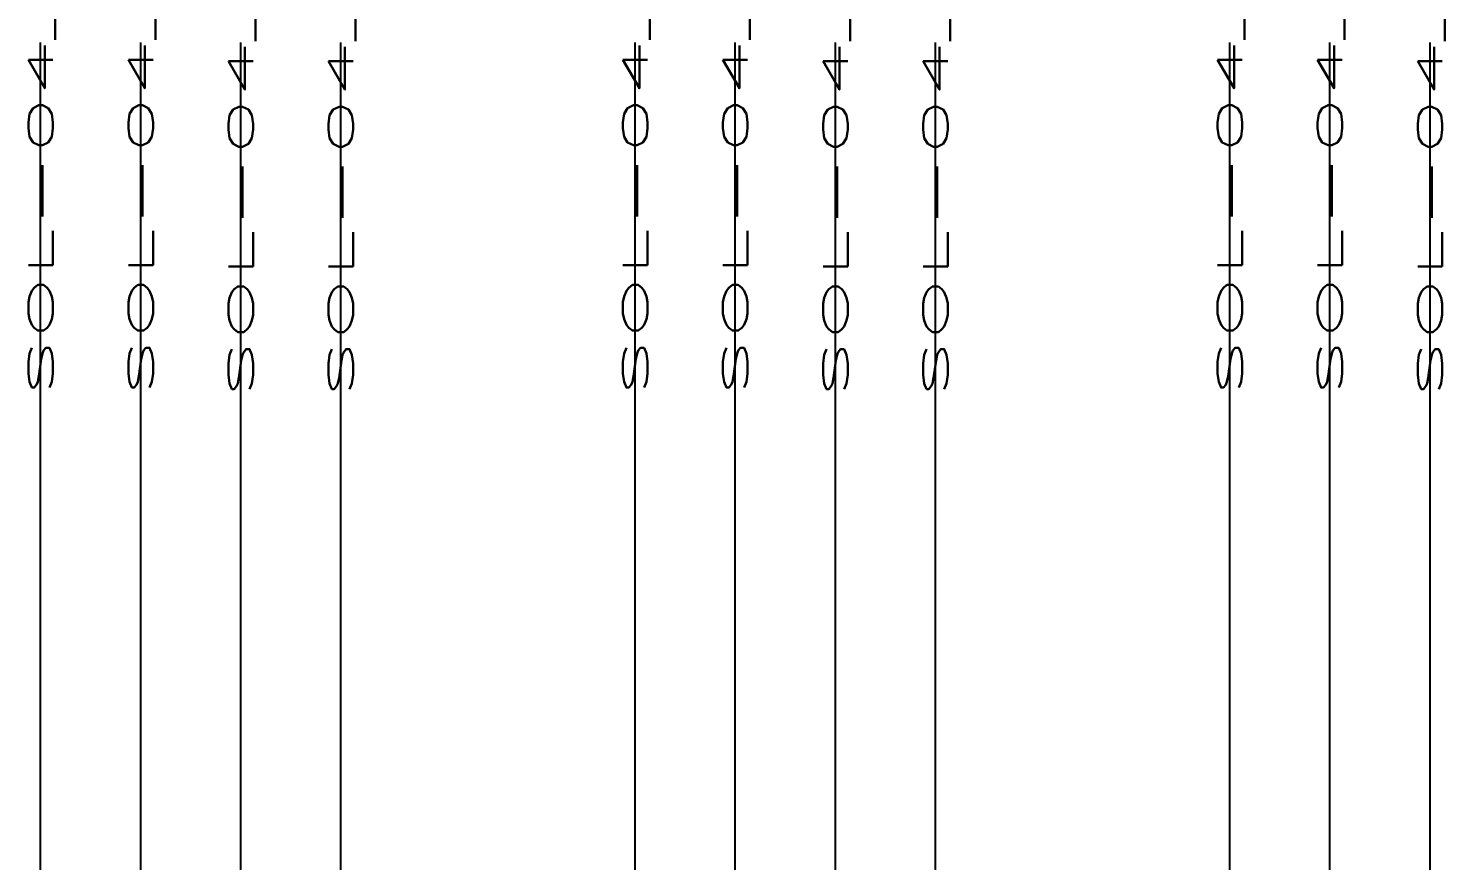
# Model space of a CAD drawing. Extents: x -58 to 1235, y -506 to 1148.
# Drawn here: x 407.3 to 491.8, y 782.5 to 832.2 of the extents above; entities that cross this region are included whole.
import ezdxf
from ezdxf.enums import TextEntityAlignment as Align

# ---------------------------------------------------------------- set-up
doc = ezdxf.new("R2010")
doc.units = 0
doc.header["$MEASUREMENT"] = 0
for name, color, linetype in [('MISC', 2, 'Continuous'), ('RED_12AWG', 1, 'Continuous'), ('WIRENO', 70, 'Continuous')]:
    doc.layers.add(name, color=color, linetype=linetype)
doc.styles.add('WD', font='romans.shx')

# ---------------------------------------------------------------- blocks, each defined once
blk = doc.blocks.new('WD_WNV1')
at = {"style": 'WD', "width": 0.9}
blk.add_attdef('WIRENO', text='', height=0.125, rotation=90, dxfattribs=at).set_placement((0, 0), align=Align.MIDDLE_CENTER)
at = {"style": 'WD', "flags": 1}
for tag, p in [('X2TERM01', (0, 0.0625)), ('X8TERM01', (0, -0.0625))]:
    blk.add_attdef(tag, p, '', height=0.01, dxfattribs=at)
for tag, p in [('W01USER', (0.0956, 0.0772)), ('W02USER', (0.0956, 0.0694)), ('W03USER', (0.0956, 0.0616)), ('W04USER', (0.0956, 0.0538)), ('W05USER', (0.0956, 0.046)), ('W06USER', (0.0956, 0.0382)), ('W07USER', (0.0956, 0.0304)), ('W08USER', (0.0956, 0.0226)), ('W09USER', (0.0956, 0.0147)), ('W10USER', (0.0956, 0.0069))]:
    blk.add_attdef(tag, text='', height=0.005, dxfattribs=at).set_placement(p, align=Align.CENTER)
at = {"color": 7, "style": 'WD'}
for tag, p in [('X2_TINY_DOT_DONT_REMOVE', (0, 0.0625)), ('X8_TINY_DOT_DONT_REMOVE', (0, -0.0625))]:
    blk.add_attdef(tag, p, '', height=0.0001, dxfattribs=at)

msp = doc.modelspace()

# ---------------------------------------------------------------- linework, layer by layer
at = {"layer": 'RED_12AWG'}
for p, q in [((408.036, 590.747), (408.036, 831.363)), ((414.005, 590.747), (414.005, 831.363)), ((419.974, 590.747), (419.974, 831.363)), ((425.943, 590.747), (425.943, 831.363)), ((443.516, 590.747), (443.516, 831.363)), ((449.485, 590.747), (449.485, 831.363)), ((455.454, 590.747), (455.454, 831.363)), ((461.424, 590.747), (461.424, 831.363)), ((478.996, 590.747), (478.996, 831.363)), ((484.965, 590.747), (484.965, 831.363)), ((490.935, 590.747), (490.935, 831.363))]:
    msp.add_line(p, q, dxfattribs=at)

# ---------------------------------------------------------------- block references
at = {"layer": 'WIRENO'}
ref = msp.add_blockref('WD_WNV1', (408.036, 832.208), dxfattribs=dict(at, xscale=11.76684315208556, yscale=35.30052945625668, zscale=1.176684315208556))
ref.add_attrib('X8_TINY_DOT_DONT_REMOVE', '.', (408.036, 806.867), dxfattribs={"layer": 'MISC', "color": 7, "height": 0.00353, "style": 'WD', "width": 0.333333})
ref.add_attrib('WIRENO', 'SOL-04_1.4.1_P', dxfattribs={"height": 1.47086, "rotation": 90, "style": 'WD', "width": 2.7}).set_placement((408.036, 832.208), align=Align.MIDDLE_CENTER)
ref = msp.add_blockref('WD_WNV1', (414.005, 832.208), dxfattribs=dict(at, xscale=11.76684315208556, yscale=35.30052945625668, zscale=1.176684315208556))
ref.add_attrib('X8_TINY_DOT_DONT_REMOVE', '.', (414.005, 806.867), dxfattribs={"layer": 'MISC', "color": 7, "height": 0.00353, "style": 'WD', "width": 0.333333})
ref.add_attrib('WIRENO', 'SOL-04_1.4.2_P', dxfattribs={"height": 1.47086, "rotation": 90, "style": 'WD', "width": 2.7}).set_placement((414.005, 832.208), align=Align.MIDDLE_CENTER)
ref = msp.add_blockref('WD_WNV1', (419.974, 832.208), dxfattribs=dict(at, xscale=11.76684315208556, yscale=35.30052945625668, zscale=1.176684315208556))
ref.add_attrib('X8_TINY_DOT_DONT_REMOVE', '.', (419.974, 806.867), dxfattribs={"layer": 'MISC', "color": 7, "height": 0.00353, "style": 'WD', "width": 0.333333})
ref.add_attrib('WIRENO', 'SOL-04_1.4.1_N', dxfattribs={"height": 1.47086, "rotation": 90, "style": 'WD', "width": 2.7}).set_placement((419.974, 832.208), align=Align.MIDDLE_CENTER)
ref = msp.add_blockref('WD_WNV1', (425.943, 832.208), dxfattribs=dict(at, xscale=11.76684315208556, yscale=35.30052945625668, zscale=1.176684315208556))
ref.add_attrib('X8_TINY_DOT_DONT_REMOVE', '.', (425.943, 806.867), dxfattribs={"layer": 'MISC', "color": 7, "height": 0.00353, "style": 'WD', "width": 0.333333})
ref.add_attrib('WIRENO', 'SOL-04_1.4.2_N', dxfattribs={"height": 1.47086, "rotation": 90, "style": 'WD', "width": 2.7}).set_placement((425.943, 832.208), align=Align.MIDDLE_CENTER)
ref = msp.add_blockref('WD_WNV1', (443.516, 832.208), dxfattribs=dict(at, xscale=11.76684315208556, yscale=35.30052945625668, zscale=1.176684315208556))
ref.add_attrib('X8_TINY_DOT_DONT_REMOVE', '.', (443.516, 806.867), dxfattribs={"layer": 'MISC', "color": 7, "height": 0.00353, "style": 'WD', "width": 0.333333})
ref.add_attrib('WIRENO', 'SOL-04_1.4.3_P', dxfattribs={"height": 1.47086, "rotation": 90, "style": 'WD', "width": 2.7}).set_placement((443.516, 832.208), align=Align.MIDDLE_CENTER)
ref = msp.add_blockref('WD_WNV1', (449.485, 832.208), dxfattribs=dict(at, xscale=11.76684315208556, yscale=35.30052945625668, zscale=1.176684315208556))
ref.add_attrib('X8_TINY_DOT_DONT_REMOVE', '.', (449.485, 806.867), dxfattribs={"layer": 'MISC', "color": 7, "height": 0.00353, "style": 'WD', "width": 0.333333})
ref.add_attrib('WIRENO', 'SOL-04_1.4.4_P', dxfattribs={"height": 1.47086, "rotation": 90, "style": 'WD', "width": 2.7}).set_placement((449.485, 832.208), align=Align.MIDDLE_CENTER)
ref = msp.add_blockref('WD_WNV1', (455.454, 832.208), dxfattribs=dict(at, xscale=11.76684315208556, yscale=35.30052945625668, zscale=1.176684315208556))
ref.add_attrib('X8_TINY_DOT_DONT_REMOVE', '.', (455.454, 806.867), dxfattribs={"layer": 'MISC', "color": 7, "height": 0.00353, "style": 'WD', "width": 0.333333})
ref.add_attrib('WIRENO', 'SOL-04_1.4.3_N', dxfattribs={"height": 1.47086, "rotation": 90, "style": 'WD', "width": 2.7}).set_placement((455.454, 832.208), align=Align.MIDDLE_CENTER)
ref = msp.add_blockref('WD_WNV1', (461.424, 832.208), dxfattribs=dict(at, xscale=11.76684315208556, yscale=35.30052945625668, zscale=1.176684315208556))
ref.add_attrib('X8_TINY_DOT_DONT_REMOVE', '.', (461.424, 806.867), dxfattribs={"layer": 'MISC', "color": 7, "height": 0.00353, "style": 'WD', "width": 0.333333})
ref.add_attrib('WIRENO', 'SOL-04_1.4.4_N', dxfattribs={"height": 1.47086, "rotation": 90, "style": 'WD', "width": 2.7}).set_placement((461.424, 832.208), align=Align.MIDDLE_CENTER)
ref = msp.add_blockref('WD_WNV1', (478.996, 832.208), dxfattribs=dict(at, xscale=11.76684315208556, yscale=35.30052945625668, zscale=1.176684315208556))
ref.add_attrib('X8_TINY_DOT_DONT_REMOVE', '.', (478.996, 806.867), dxfattribs={"layer": 'MISC', "color": 7, "height": 0.00353, "style": 'WD', "width": 0.333333})
ref.add_attrib('WIRENO', 'SOL-04_1.4.5_P', dxfattribs={"height": 1.47086, "rotation": 90, "style": 'WD', "width": 2.7}).set_placement((478.996, 832.208), align=Align.MIDDLE_CENTER)
ref = msp.add_blockref('WD_WNV1', (484.965, 832.208), dxfattribs=dict(at, xscale=11.76684315208556, yscale=35.30052945625668, zscale=1.176684315208556))
ref.add_attrib('X8_TINY_DOT_DONT_REMOVE', '.', (484.965, 806.867), dxfattribs={"layer": 'MISC', "color": 7, "height": 0.00353, "style": 'WD', "width": 0.333333})
ref.add_attrib('WIRENO', 'SOL-04_1.4.6_P', dxfattribs={"height": 1.47086, "rotation": 90, "style": 'WD', "width": 2.7}).set_placement((484.965, 832.208), align=Align.MIDDLE_CENTER)
ref = msp.add_blockref('WD_WNV1', (490.935, 832.208), dxfattribs=dict(at, xscale=11.76684315208556, yscale=35.30052945625668, zscale=1.176684315208556))
ref.add_attrib('X8_TINY_DOT_DONT_REMOVE', '.', (490.935, 806.867), dxfattribs={"layer": 'MISC', "color": 7, "height": 0.00353, "style": 'WD', "width": 0.333333})
ref.add_attrib('WIRENO', 'SOL-04_1.4.5_N', dxfattribs={"height": 1.47086, "rotation": 90, "style": 'WD', "width": 2.7}).set_placement((490.935, 832.208), align=Align.MIDDLE_CENTER)

doc.saveas('drawing.dxf')
